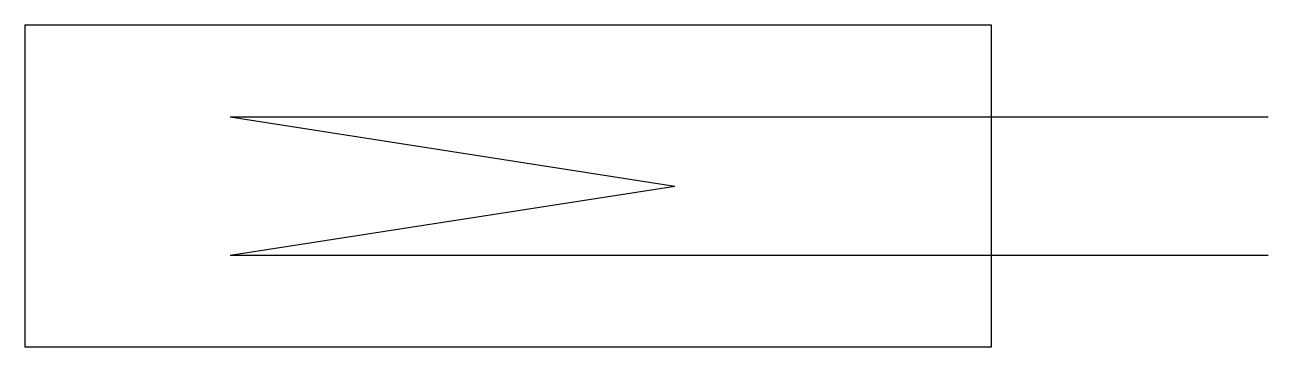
# Model space of a CAD drawing. Header units: metres. Extents: x -22074.2 to -22050.1, y -12402.9 to -12396.7.
import ezdxf

# ---------------------------------------------------------------- set-up
doc = ezdxf.new("R2010")
doc.units = ezdxf.units.M

msp = doc.modelspace()

# ---------------------------------------------------------------- linework, layer by layer
for p, q in [((-22074.17, -12396.67), (-22055.44, -12396.67)), ((-22074.17, -12396.67), (-22074.17, -12402.91)), ((-22055.44, -12396.67), (-22055.44, -12402.91)), ((-22070.19, -12398.45), (-22050.07, -12398.45)), ((-22070.19, -12398.45), (-22061.57, -12399.79)), ((-22070.19, -12401.13), (-22061.57, -12399.79)), ((-22070.19, -12401.13), (-22050.07, -12401.13)), ((-22055.44, -12402.91), (-22074.17, -12402.91))]:
    msp.add_line(p, q)

doc.saveas('drawing.dxf')
